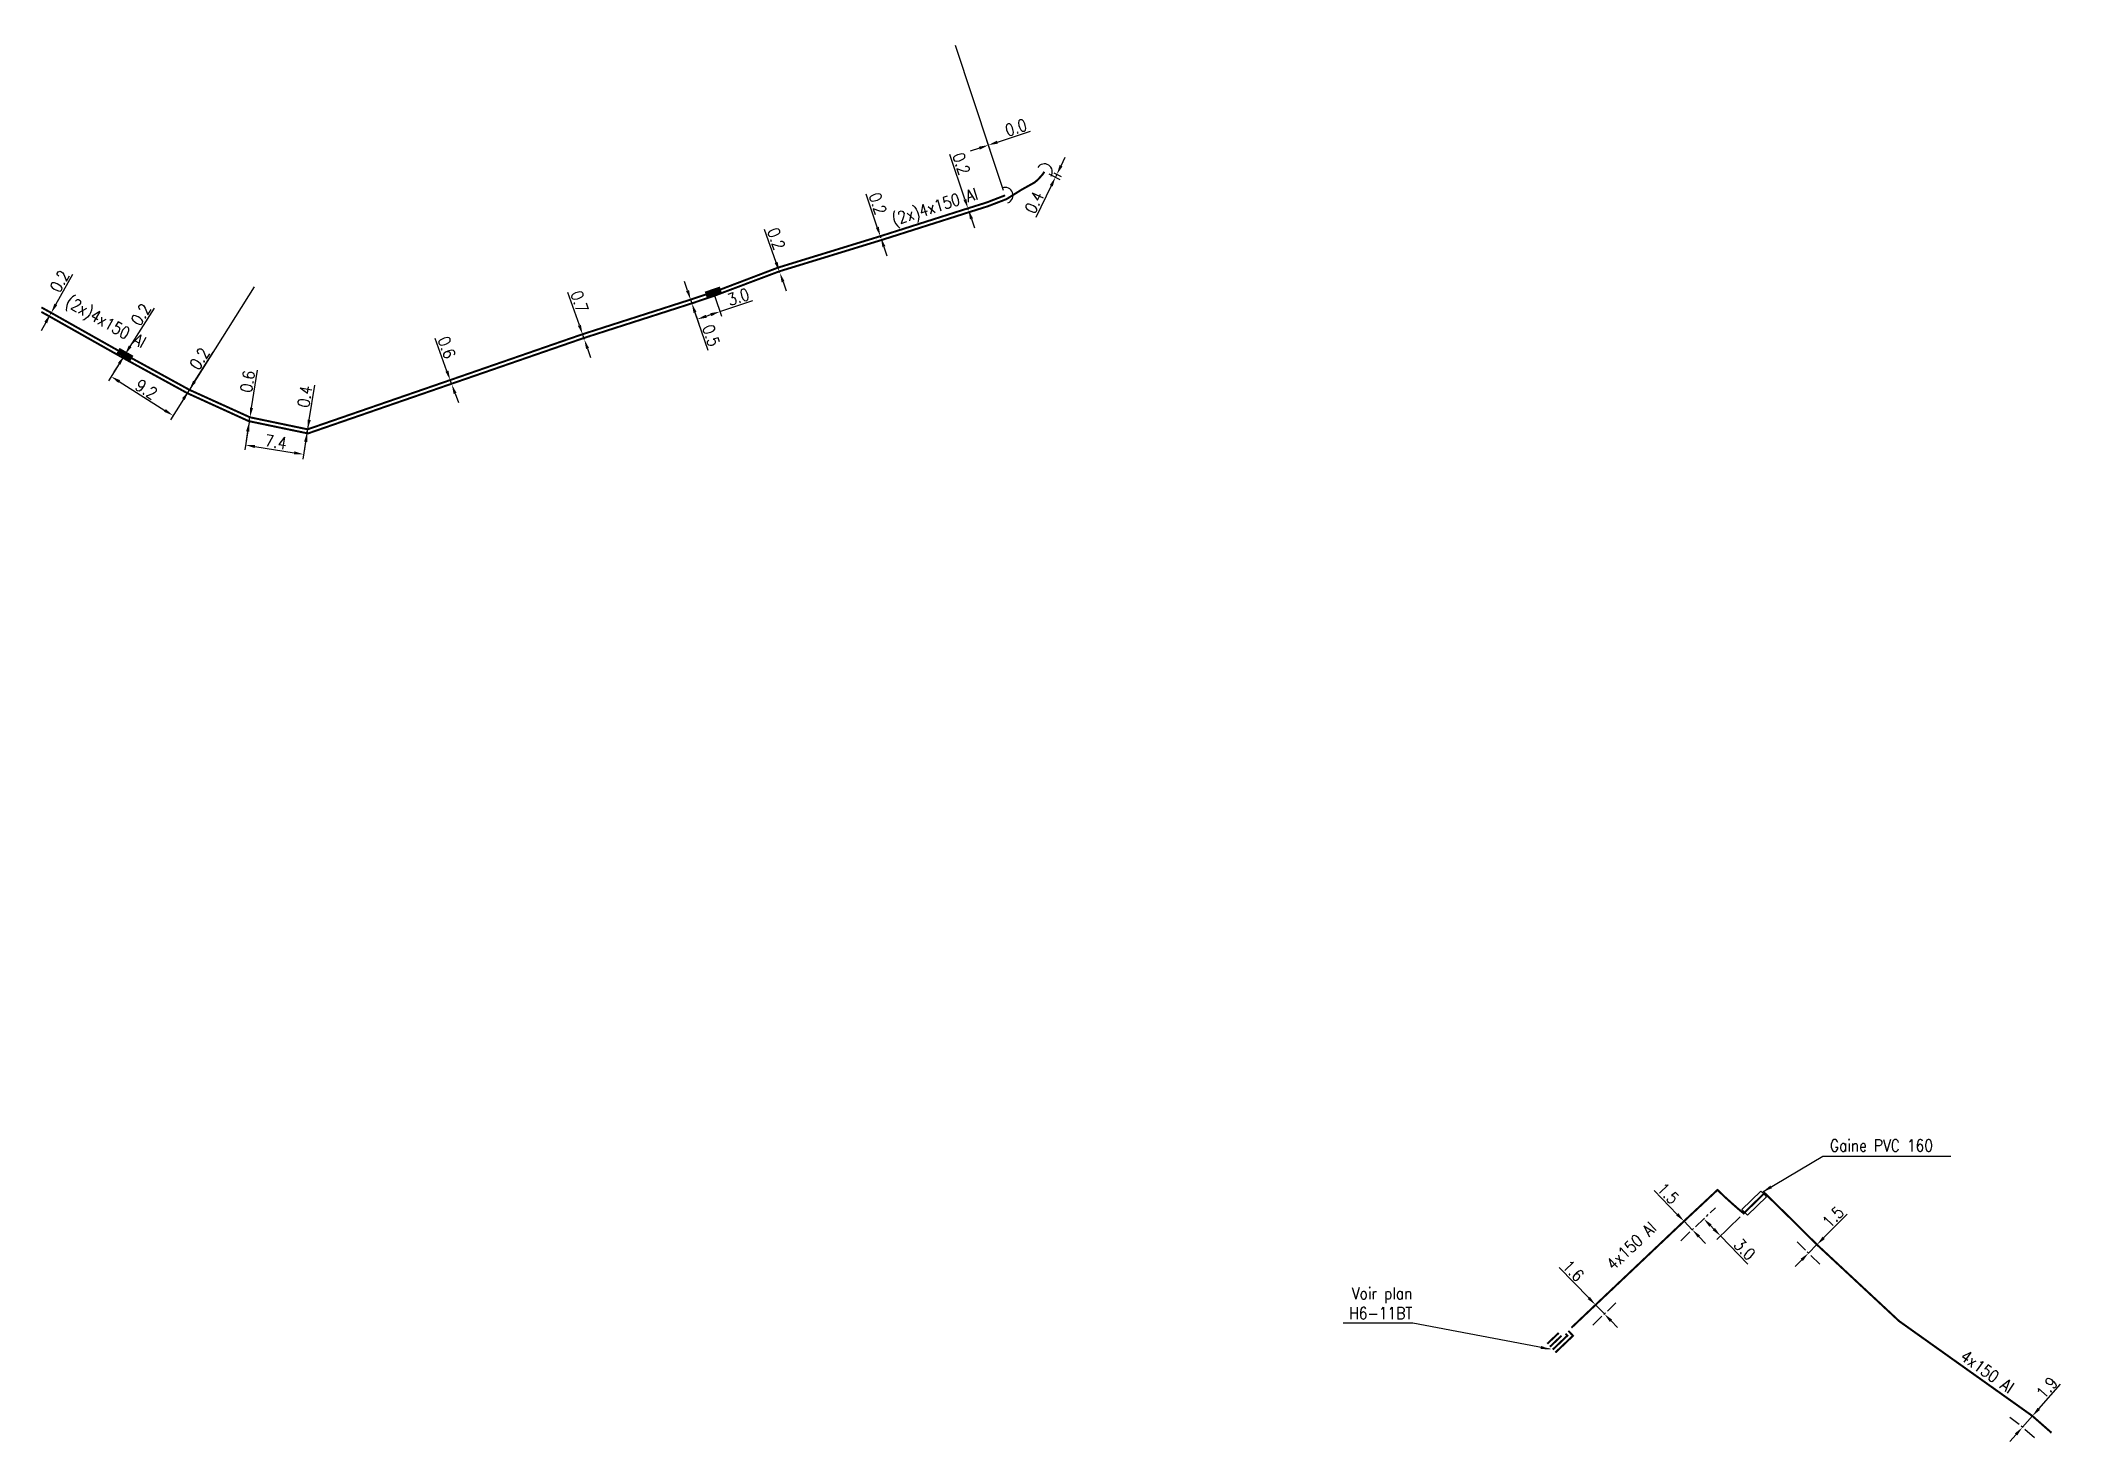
# Model space of a CAD drawing. Header units: millimetres. Extents: x 157000 to 157476, y 155000 to 155632.
# Drawn here: x 156999.9 to 157253.8, y 155456.3 to 155632.4 of the extents above; entities outside this region: 1.
import ezdxf
from ezdxf.enums import TextEntityAlignment as Align

# ---------------------------------------------------------------- set-up
doc = ezdxf.new("R2010")
doc.units = ezdxf.units.MM
doc.header["$PDMODE"] = 34
doc.linetypes.add('B_ST_Al', pattern=[2000, 1000, 1000])
doc.linetypes.add('CENTER', pattern=[50.8, 31.75, -6.35, 6.35, -6.35])
doc.layers.get('0').update_dxf_attribs({"linetype": 'CONTINUOUS'})
doc.layers.get('Defpoints').update_dxf_attribs({"linetype": 'CONTINUOUS'})
for name, color, linetype in [('B_100', 3, 'CONTINUOUS'), ('B_110', 1, 'CONTINUOUS'), ('B_300', 7, 'CONTINUOUS'), ('B_400', 7, 'CONTINUOUS')]:
    doc.layers.add(name, color=color, linetype=linetype)
doc.styles.get("Standard").update_dxf_attribs({"font": 'romans.shx', "width": 0.85})
doc.dimstyles.get("Standard").update_dxf_attribs({"dimtxt": 1.5, "dimasz": 1.2, "dimexe": 0.625, "dimexo": 0.625, "dimgap": 0.25, "dimtad": 1, "dimdec": 1, "dimzin": 0, "dimdsep": 46, "dimtxsty": 'Standard', "dimcen": -0.5, "dimadec": 0, "dimazin": 0, "dimtfac": 1, "dimtdec": 1, "dimtmove": 0, "dimatfit": 3, "dimfxl": 1, "dimtolj": 1, "dimtzin": 0, "dimarcsym": 0})

# ---------------------------------------------------------------- blocks, each defined once
blk = doc.blocks.new('*D1')
at = {"layer": 'B_110', "color": 0, "linetype": 'Continuous', "lineweight": -2, "transparency": 16777216}
for p, q in [((157205.6, 155484.87), (157202.68, 155487.88)), ((157207.48, 155482.94), (157206.44, 155484.01)), ((157208.32, 155482.08), (157209.15, 155481.21))]:
    blk.add_line(p, q, dxfattribs=at)
at = {"layer": 'B_110', "color": 0, "linetype": 'Continuous', "transparency": 16777216}
for points in [[(157205.74, 155485.01), (157205.46, 155484.73), (157206.44, 155484.01)], [(157208.46, 155482.21), (157208.18, 155481.94), (157207.48, 155482.94)]]:
    blk.add_solid(points, dxfattribs=at)
at = {"layer": 'Defpoints', "color": 0, "linetype": 'Continuous', "transparency": 16777216}
for p in [(157206.44, 155484.01), (157207.48, 155482.94), (157207.48, 155482.94)]:
    blk.add_point(p, dxfattribs=at)
at = {"layer": 'B_110', "color": 0, "linetype": 'Continuous', "transparency": 16777216, "insert": (157204.44, 155487.5), "char_height": 1.5, "attachment_point": 5, "rotation": 314.193}
blk.add_mtext('\\A1;1.5', dxfattribs=at)
blk = doc.blocks.new('*D2')
at = {"layer": 'B_110', "color": 0, "linetype": 'Continuous', "lineweight": -2, "transparency": 16777216}
for p, q in [((157209.38, 155484.75), (157209.38, 155484.75)), ((157209.77, 155483.45), (157210.19, 155483.02)), ((157213.49, 155484.55), (157210.58, 155481.72)), ((157211.03, 155482.16), (157214.45, 155478.63))]:
    blk.add_line(p, q, dxfattribs=at)
at = {"layer": 'B_110', "color": 0, "linetype": 'Continuous', "transparency": 16777216}
for points in [[(157209.91, 155483.59), (157209.62, 155483.31), (157208.93, 155484.31)], [(157210.33, 155483.16), (157210.05, 155482.88), (157211.03, 155482.16)]]:
    blk.add_solid(points, dxfattribs=at)
at = {"layer": 'Defpoints', "color": 0, "linetype": 'Continuous', "transparency": 16777216}
for p in [(157208.93, 155484.31), (157208.93, 155484.31), (157213.94, 155484.99)]:
    blk.add_point(p, dxfattribs=at)
at = {"layer": 'B_110', "color": 0, "linetype": 'Continuous', "transparency": 16777216, "insert": (157214.07, 155480.47), "char_height": 1.5, "attachment_point": 5, "rotation": 314.193}
blk.add_mtext('\\A1;3.0', dxfattribs=at)
blk = doc.blocks.new('*D3')
at = {"layer": 'B_110', "color": 0, "linetype": 'Continuous', "lineweight": -2, "transparency": 16777216}
for p, q in [((157223.99, 155481.91), (157226.95, 155484.88)), ((157222.09, 155480), (157223.15, 155481.06)), ((157221.24, 155479.15), (157220.4, 155478.3))]:
    blk.add_line(p, q, dxfattribs=at)
at = {"layer": 'B_110', "color": 0, "linetype": 'Continuous', "transparency": 16777216}
for points in [[(157223.85, 155482.05), (157224.13, 155481.77), (157223.15, 155481.06)], [(157221.1, 155479.29), (157221.38, 155479.01), (157222.09, 155480)]]:
    blk.add_solid(points, dxfattribs=at)
at = {"layer": 'Defpoints', "color": 0, "linetype": 'Continuous', "transparency": 16777216}
for p in [(157223.15, 155481.06), (157222.09, 155480), (157222.09, 155480)]:
    blk.add_point(p, dxfattribs=at)
at = {"layer": 'B_110', "color": 0, "linetype": 'Continuous', "transparency": 16777216, "insert": (157225.18, 155484.53), "char_height": 1.5, "attachment_point": 5, "rotation": 45.1675}
blk.add_mtext('\\A1;1.5', dxfattribs=at)
blk = doc.blocks.new('*D4')
at = {"layer": 'B_100', "color": 0, "linetype": 'Continuous', "lineweight": -2, "ltscale": 0.05, "transparency": 16777216}
for p, q in [((157001.81, 155599.21), (157003.95, 155603.02)), ((157000.54, 155596.94), (156999.96, 155595.89)), ((157001.13, 155597.99), (157001.23, 155598.16))]:
    blk.add_line(p, q, dxfattribs=at)
at = {"layer": 'B_100', "color": 0, "linetype": 'Continuous', "ltscale": 0.05, "transparency": 16777216}
for points in [[(157000.37, 155597.04), (157000.72, 155596.84), (157001.13, 155597.99)], [(157001.64, 155599.31), (157001.99, 155599.11), (157001.23, 155598.16)]]:
    blk.add_solid(points, dxfattribs=at)
at = {"layer": 'Defpoints', "color": 0, "linetype": 'Continuous', "ltscale": 0.05, "transparency": 16777216}
for p in [(157001.13, 155597.99), (157001.13, 155597.99), (157001.23, 155598.16)]:
    blk.add_point(p, dxfattribs=at)
at = {"layer": 'B_100', "color": 0, "linetype": 'Continuous', "ltscale": 0.05, "transparency": 16777216, "insert": (157002.3, 155602.13), "char_height": 1.5, "attachment_point": 5, "rotation": 60.7544}
blk.add_mtext('\\A1;0.2', dxfattribs=at)
blk = doc.blocks.new('*D5')
at = {"layer": 'B_300', "color": 0, "linetype": 'Continuous', "lineweight": -2, "ltscale": 0.05, "transparency": 16777216}
for p, q in [((157026.76, 155601.43), (157016.21, 155584.72)), ((157010.18, 155592.4), (157008.43, 155589.63)), ((157009.78, 155589.52), (157015.53, 155585.89))]:
    blk.add_line(p, q, dxfattribs=at)
at = {"layer": 'B_300', "color": 0, "linetype": 'Continuous', "ltscale": 0.05, "transparency": 16777216}
for points in [[(157009.89, 155589.69), (157009.67, 155589.35), (157008.77, 155590.16)], [(157015.64, 155586.06), (157015.42, 155585.72), (157016.54, 155585.25)]]:
    blk.add_solid(points, dxfattribs=at)
at = {"layer": 'Defpoints', "color": 0, "linetype": 'Continuous', "ltscale": 0.05, "transparency": 16777216}
for p in [(157027.1, 155601.95), (157010.51, 155592.93), (157016.54, 155585.25)]:
    blk.add_point(p, dxfattribs=at)
at = {"layer": 'B_300', "color": 0, "linetype": 'Continuous', "ltscale": 0.05, "transparency": 16777216, "insert": (157013.19, 155588.55), "char_height": 1.5, "attachment_point": 5, "rotation": 327.7199}
blk.add_mtext('\\A1;9.2', dxfattribs=at)
blk = doc.blocks.new('B_300_05')
at = {"color": 0, "linetype": 'Continuous'}
blk.add_arc((0, 0), 1, 270, 90, dxfattribs=at)
at = {"color": 0, "linetype": 'Continuous', "width": 0.75, "flags": 3}
for tag, p in [('DEF_LEG', (0, -5)), ('DEF_COUP', (0, -7.5)), ('DEF_TYPE', (0, -10))]:
    blk.add_attdef(tag, text='', height=1.2, dxfattribs=at).set_placement(p, align=Align.MIDDLE)
blk = doc.blocks.new('*D7')
at = {"layer": 'B_300', "color": 0, "linetype": 'Continuous', "lineweight": -2, "transparency": 16777216}
for p, q in [((157128.15, 155616.64), (157128.67, 155617.72)), ((157126.61, 155615.61), (157128, 155614.93)), ((157127.24, 155615.75), (157128.18, 155615.29)), ((157127.62, 155615.56), (157127.44, 155615.2)), ((157126.92, 155614.13), (157124.97, 155610.14))]:
    blk.add_line(p, q, dxfattribs=at)
at = {"layer": 'B_300', "color": 0, "linetype": 'Continuous', "transparency": 16777216}
for points in [[(157126.74, 155614.21), (157127.1, 155614.04), (157127.44, 155615.2)], [(157127.97, 155616.73), (157128.33, 155616.55), (157127.62, 155615.56)]]:
    blk.add_solid(points, dxfattribs=at)
at = {"layer": 'Defpoints', "color": 0, "linetype": 'Continuous', "transparency": 16777216}
for p in [(157126.05, 155615.88), (157126.68, 155616.02), (157127.62, 155615.56)]:
    blk.add_point(p, dxfattribs=at)
at = {"layer": 'B_300', "color": 0, "linetype": 'Continuous', "transparency": 16777216, "insert": (157124.78, 155612.04), "char_height": 1.5, "attachment_point": 5, "rotation": 63.9242}
blk.add_mtext('\\A1;0.4', dxfattribs=at)
blk = doc.blocks.new('B_300_03')
at = {"color": 0, "linetype": 'Continuous'}
blk.add_solid([(-1, 0.375), (-1, -0.375), (1, 0.375), (1, -0.375)], dxfattribs=at)
at = {"color": 0, "linetype": 'Continuous', "width": 0.75, "flags": 3}
for tag, p in [('DEF_LEG', (0, -4.25)), ('DEF_COUP', (0, -6.75)), ('DEF_TYPE', (0, -9.25))]:
    blk.add_attdef(tag, text='', height=1.2, dxfattribs=at).set_placement(p, align=Align.MIDDLE)
blk = doc.blocks.new('*D8')
at = {"layer": 'B_100', "color": 0, "linetype": 'Continuous', "lineweight": -2, "transparency": 16777216}
for p, q in [((157019.24, 155589.51), (157021.57, 155593.2)), ((157017.85, 155587.31), (157017.21, 155586.3)), ((157018.49, 155588.32), (157018.59, 155588.49))]:
    blk.add_line(p, q, dxfattribs=at)
at = {"layer": 'B_100', "color": 0, "linetype": 'Continuous', "transparency": 16777216}
for points in [[(157019.07, 155589.62), (157019.4, 155589.4), (157018.59, 155588.49)], [(157017.68, 155587.42), (157018.02, 155587.2), (157018.49, 155588.32)]]:
    blk.add_solid(points, dxfattribs=at)
at = {"layer": 'Defpoints', "color": 0, "linetype": 'Continuous', "transparency": 16777216}
for p in [(157018.49, 155588.32), (157018.49, 155588.32), (157018.59, 155588.49)]:
    blk.add_point(p, dxfattribs=at)
at = {"layer": 'B_100', "color": 0, "linetype": 'Continuous', "transparency": 16777216, "insert": (157019.88, 155592.4), "char_height": 1.5, "attachment_point": 5, "rotation": 57.7199}
blk.add_mtext('\\A1;0.2', dxfattribs=at)
blk = doc.blocks.new('*D9')
at = {"layer": 'B_300', "color": 0, "linetype": 'Continuous', "lineweight": -2, "transparency": 16777216}
for p, q in [((157011.15, 155593.94), (157014.2, 155598.76)), ((157010.41, 155592.76), (157010.51, 155592.93)), ((157010.93, 155592.43), (157010.93, 155592.43)), ((157011.04, 155592.59), (157011.04, 155592.59)), ((157009.76, 155591.74), (157009.12, 155590.73))]:
    blk.add_line(p, q, dxfattribs=at)
at = {"layer": 'B_300', "color": 0, "linetype": 'Continuous', "transparency": 16777216}
for points in [[(157009.6, 155591.85), (157009.93, 155591.64), (157010.41, 155592.76)], [(157010.98, 155594.05), (157011.32, 155593.84), (157010.51, 155592.93)]]:
    blk.add_solid(points, dxfattribs=at)
at = {"layer": 'Defpoints', "color": 0, "linetype": 'Continuous', "transparency": 16777216}
for p in [(157010.41, 155592.76), (157010.41, 155592.76), (157010.51, 155592.93)]:
    blk.add_point(p, dxfattribs=at)
at = {"layer": 'B_300', "color": 0, "linetype": 'Continuous', "transparency": 16777216, "insert": (157012.5, 155597.95), "char_height": 1.5, "attachment_point": 5, "rotation": 57.7199}
blk.add_mtext('\\A1;0.2', dxfattribs=at)
blk = doc.blocks.new('*D10')
at = {"layer": 'B_100', "color": 0, "linetype": 'Continuous', "lineweight": -2, "transparency": 16777216}
for p, q in [((157033.65, 155584.71), (157034.36, 155589.08)), ((157033.21, 155581.94), (157033.02, 155580.76)), ((157033.4, 155583.13), (157033.46, 155583.52))]:
    blk.add_line(p, q, dxfattribs=at)
at = {"layer": 'B_100', "color": 0, "linetype": 'Continuous', "transparency": 16777216}
for points in [[(157033.46, 155584.74), (157033.85, 155584.67), (157033.46, 155583.52)], [(157033.01, 155581.97), (157033.41, 155581.91), (157033.4, 155583.13)]]:
    blk.add_solid(points, dxfattribs=at)
at = {"layer": 'Defpoints', "color": 0, "linetype": 'Continuous', "transparency": 16777216}
for p in [(157033.4, 155583.13), (157033.4, 155583.13), (157033.46, 155583.52)]:
    blk.add_point(p, dxfattribs=at)
at = {"layer": 'B_100', "color": 0, "linetype": 'Continuous', "transparency": 16777216, "insert": (157033.11, 155587.65), "char_height": 1.5, "attachment_point": 5, "rotation": 80.8565}
blk.add_mtext('\\A1;0.4', dxfattribs=at)
blk = doc.blocks.new('*D11')
at = {"layer": 'B_100', "color": 0, "linetype": 'Continuous', "lineweight": -2, "transparency": 16777216}
for p, q in [((157026.11, 155584.41), (157025.55, 155580.93)), ((157033.63, 155584.58), (157032.86, 155579.75)), ((157026.83, 155581.35), (157031.77, 155580.56))]:
    blk.add_line(p, q, dxfattribs=at)
at = {"layer": 'B_100', "color": 0, "linetype": 'Continuous', "transparency": 16777216}
for points in [[(157026.87, 155581.55), (157026.8, 155581.16), (157025.65, 155581.55)], [(157031.8, 155580.76), (157031.74, 155580.36), (157032.96, 155580.37)]]:
    blk.add_solid(points, dxfattribs=at)
at = {"layer": 'Defpoints', "color": 0, "linetype": 'Continuous', "transparency": 16777216}
for p in [(157026.21, 155585.03), (157033.73, 155585.2), (157032.96, 155580.37)]:
    blk.add_point(p, dxfattribs=at)
at = {"layer": 'B_100', "color": 0, "linetype": 'Continuous', "transparency": 16777216, "insert": (157029.46, 155581.94), "char_height": 1.5, "attachment_point": 5, "rotation": 350.8565}
blk.add_mtext('\\A1;7.4', dxfattribs=at)
blk = doc.blocks.new('*D12')
at = {"layer": 'B_100', "color": 0, "linetype": 'Continuous', "lineweight": -2, "transparency": 16777216}
for p, q in [((157026.4, 155586.21), (157027.16, 155590.94)), ((157026.11, 155584.44), (157026.21, 155585.03)), ((157026.73, 155584.34), (157026.73, 155584.34)), ((157026.83, 155584.93), (157026.83, 155584.93)), ((157025.92, 155583.25), (157025.73, 155582.07))]:
    blk.add_line(p, q, dxfattribs=at)
at = {"layer": 'B_100', "color": 0, "linetype": 'Continuous', "transparency": 16777216}
for points in [[(157025.73, 155583.28), (157026.12, 155583.22), (157026.11, 155584.44)], [(157026.2, 155586.24), (157026.6, 155586.18), (157026.21, 155585.03)]]:
    blk.add_solid(points, dxfattribs=at)
at = {"layer": 'Defpoints', "color": 0, "linetype": 'Continuous', "transparency": 16777216}
for p in [(157026.11, 155584.44), (157026.11, 155584.44), (157026.21, 155585.03)]:
    blk.add_point(p, dxfattribs=at)
at = {"layer": 'B_100', "color": 0, "linetype": 'Continuous', "transparency": 16777216, "insert": (157025.92, 155589.53), "char_height": 1.5, "attachment_point": 5, "rotation": 80.8565}
blk.add_mtext('\\A1;0.6', dxfattribs=at)
blk = doc.blocks.new('*D13')
at = {"layer": 'B_100', "color": 0, "linetype": 'Continuous', "lineweight": -2, "transparency": 16777216}
for p, q in [((157050.97, 155590.84), (157049.47, 155594.95)), ((157051.58, 155589.15), (157051.38, 155589.71)), ((157052, 155588.02), (157052.41, 155586.89))]:
    blk.add_line(p, q, dxfattribs=at)
at = {"layer": 'B_100', "color": 0, "linetype": 'Continuous', "transparency": 16777216}
for points in [[(157051.15, 155590.91), (157050.78, 155590.77), (157051.38, 155589.71)], [(157052.18, 155588.09), (157051.81, 155587.95), (157051.58, 155589.15)]]:
    blk.add_solid(points, dxfattribs=at)
at = {"layer": 'Defpoints', "color": 0, "linetype": 'Continuous', "transparency": 16777216}
for p in [(157051.38, 155589.71), (157051.58, 155589.15), (157051.58, 155589.15)]:
    blk.add_point(p, dxfattribs=at)
at = {"layer": 'B_100', "color": 0, "linetype": 'Continuous', "transparency": 16777216, "insert": (157050.95, 155593.8), "char_height": 1.5, "attachment_point": 5, "rotation": 290.0694}
blk.add_mtext('\\A1;0.6', dxfattribs=at)
blk = doc.blocks.new('*D14')
at = {"layer": 'B_100', "color": 0, "linetype": 'Continuous', "lineweight": -2, "transparency": 16777216}
for p, q in [((157067.61, 155596.6), (157066.16, 155600.72)), ((157068.24, 155594.81), (157068.01, 155595.47)), ((157068.6, 155595.67), (157068.6, 155595.67)), ((157068.83, 155595.01), (157068.83, 155595.01)), ((157068.63, 155593.67), (157069.03, 155592.54))]:
    blk.add_line(p, q, dxfattribs=at)
at = {"layer": 'B_100', "color": 0, "linetype": 'Continuous', "transparency": 16777216}
for points in [[(157067.8, 155596.66), (157067.42, 155596.53), (157068.01, 155595.47)], [(157068.82, 155593.74), (157068.45, 155593.61), (157068.24, 155594.81)]]:
    blk.add_solid(points, dxfattribs=at)
at = {"layer": 'Defpoints', "color": 0, "linetype": 'Continuous', "transparency": 16777216}
for p in [(157068.01, 155595.47), (157068.24, 155594.81), (157068.24, 155594.81)]:
    blk.add_point(p, dxfattribs=at)
at = {"layer": 'B_100', "color": 0, "linetype": 'Continuous', "transparency": 16777216, "insert": (157067.63, 155599.56), "char_height": 1.5, "attachment_point": 5, "rotation": 289.3193}
blk.add_mtext('\\A1;0.7', dxfattribs=at)
blk = doc.blocks.new('*D15')
at = {"layer": 'B_300', "color": 0, "linetype": 'Continuous', "lineweight": -2, "transparency": 16777216}
for p, q in [((157084.63, 155600.19), (157085.47, 155597.72)), ((157085.27, 155598.31), (157089.41, 155599.71)), ((157081.95, 155598.76), (157082.63, 155596.76)), ((157083.56, 155597.73), (157084.13, 155597.93))]:
    blk.add_line(p, q, dxfattribs=at)
at = {"layer": 'B_300', "color": 0, "linetype": 'Continuous', "transparency": 16777216}
for points in [[(157083.5, 155597.92), (157083.63, 155597.54), (157082.43, 155597.35)], [(157084.07, 155598.12), (157084.2, 155597.74), (157085.27, 155598.31)]]:
    blk.add_solid(points, dxfattribs=at)
at = {"layer": 'Defpoints', "color": 0, "linetype": 'Continuous', "transparency": 16777216}
for p in [(157084.43, 155600.78), (157081.75, 155599.36), (157082.43, 155597.35)]:
    blk.add_point(p, dxfattribs=at)
at = {"layer": 'B_300', "color": 0, "linetype": 'Continuous', "transparency": 16777216, "insert": (157087.59, 155600.15), "char_height": 1.5, "attachment_point": 5, "rotation": 18.6897}
blk.add_mtext('\\A1;3.0', dxfattribs=at)
blk = doc.blocks.new('*D16')
at = {"layer": 'B_100', "color": 0, "linetype": 'Continuous', "lineweight": -2, "transparency": 16777216}
for p, q in [((157081.21, 155600.96), (157080.82, 155602.09)), ((157081.59, 155599.82), (157081.75, 155599.35)), ((157082.14, 155598.21), (157083.74, 155593.48))]:
    blk.add_line(p, q, dxfattribs=at)
at = {"layer": 'B_100', "color": 0, "linetype": 'Continuous', "transparency": 16777216}
for points in [[(157081.4, 155601.02), (157081.02, 155600.89), (157081.59, 155599.82)], [(157082.33, 155598.27), (157081.95, 155598.15), (157081.75, 155599.35)]]:
    blk.add_solid(points, dxfattribs=at)
at = {"layer": 'Defpoints', "color": 0, "linetype": 'Continuous', "transparency": 16777216}
for p in [(157081.59, 155599.82), (157081.59, 155599.82), (157081.75, 155599.35)]:
    blk.add_point(p, dxfattribs=at)
at = {"layer": 'B_100', "color": 0, "linetype": 'Continuous', "transparency": 16777216, "insert": (157084.18, 155595.3), "char_height": 1.5, "attachment_point": 5, "rotation": 288.6897}
blk.add_mtext('\\A1;0.5', dxfattribs=at)
blk = doc.blocks.new('*D17')
at = {"layer": 'B_100', "color": 0, "linetype": 'Continuous', "lineweight": -2, "transparency": 16777216}
for p, q in [((157092.34, 155604.5), (157090.87, 155608.62)), ((157092.81, 155603.18), (157092.74, 155603.37)), ((157093.22, 155602.05), (157093.62, 155600.92))]:
    blk.add_line(p, q, dxfattribs=at)
at = {"layer": 'B_100', "color": 0, "linetype": 'Continuous', "transparency": 16777216}
for points in [[(157092.53, 155604.57), (157092.15, 155604.43), (157092.74, 155603.37)], [(157093.4, 155602.12), (157093.03, 155601.98), (157092.81, 155603.18)]]:
    blk.add_solid(points, dxfattribs=at)
at = {"layer": 'Defpoints', "color": 0, "linetype": 'Continuous', "transparency": 16777216}
for p in [(157092.74, 155603.37), (157092.81, 155603.18), (157092.81, 155603.18)]:
    blk.add_point(p, dxfattribs=at)
at = {"layer": 'B_100', "color": 0, "linetype": 'Continuous', "transparency": 16777216, "insert": (157092.35, 155607.46), "char_height": 1.5, "attachment_point": 5, "rotation": 289.637}
blk.add_mtext('\\A1;0.2', dxfattribs=at)
blk = doc.blocks.new('*D18')
at = {"layer": 'B_100', "color": 0, "linetype": 'Continuous', "lineweight": -2, "transparency": 16777216}
for p, q in [((157105.05, 155608.92), (157103.65, 155613.06)), ((157104.85, 155607.59), (157104.85, 155607.59)), ((157104.91, 155607.4), (157104.91, 155607.4)), ((157105.5, 155607.6), (157105.44, 155607.79)), ((157105.89, 155606.46), (157106.27, 155605.32))]:
    blk.add_line(p, q, dxfattribs=at)
at = {"layer": 'B_100', "color": 0, "linetype": 'Continuous', "transparency": 16777216}
for points in [[(157105.24, 155608.99), (157104.86, 155608.86), (157105.44, 155607.79)], [(157106.08, 155606.52), (157105.7, 155606.4), (157105.5, 155607.6)]]:
    blk.add_solid(points, dxfattribs=at)
at = {"layer": 'Defpoints', "color": 0, "linetype": 'Continuous', "transparency": 16777216}
for p in [(157105.44, 155607.79), (157105.5, 155607.6), (157105.5, 155607.6)]:
    blk.add_point(p, dxfattribs=at)
at = {"layer": 'B_100', "color": 0, "linetype": 'Continuous', "transparency": 16777216, "insert": (157105.11, 155611.88), "char_height": 1.5, "attachment_point": 5, "rotation": 288.6919}
blk.add_mtext('\\A1;0.2', dxfattribs=at)
blk = doc.blocks.new('*D19')
at = {"layer": 'B_300', "color": 0, "linetype": 'Continuous', "lineweight": -2, "transparency": 16777216}
for p, q in [((157114.83, 155631.8), (157119.21, 155618.64)), ((157120.92, 155613.51), (157118.82, 155619.82)), ((157120.16, 155619.61), (157124.3, 155620.99)), ((157117.88, 155618.85), (157116.74, 155618.47)), ((157119.02, 155619.23), (157119.02, 155619.23))]:
    blk.add_line(p, q, dxfattribs=at)
at = {"layer": 'B_300', "color": 0, "linetype": 'Continuous', "transparency": 16777216}
for points in [[(157120.09, 155619.8), (157120.22, 155619.42), (157119.02, 155619.23)], [(157117.82, 155619.04), (157117.94, 155618.66), (157119.02, 155619.23)]]:
    blk.add_solid(points, dxfattribs=at)
at = {"layer": 'Defpoints', "color": 0, "linetype": 'Continuous', "transparency": 16777216}
for p in [(157114.63, 155632.39), (157119.02, 155619.23), (157121.12, 155612.92)]:
    blk.add_point(p, dxfattribs=at)
at = {"layer": 'B_300', "color": 0, "linetype": 'Continuous', "transparency": 16777216, "insert": (157122.48, 155621.44), "char_height": 1.5, "attachment_point": 5, "rotation": 18.4453}
blk.add_mtext('\\A1;0.0', dxfattribs=at)
blk = doc.blocks.new('*D20')
at = {"layer": 'B_100', "color": 0, "linetype": 'Continuous', "lineweight": -2, "transparency": 16777216}
for p, q in [((157116.06, 155612.43), (157114.15, 155618.07)), ((157116.51, 155611.1), (157116.45, 155611.29)), ((157116.89, 155609.96), (157117.28, 155608.83))]:
    blk.add_line(p, q, dxfattribs=at)
at = {"layer": 'B_100', "color": 0, "linetype": 'Continuous', "transparency": 16777216}
for points in [[(157116.25, 155612.49), (157115.87, 155612.36), (157116.45, 155611.29)], [(157117.08, 155610.03), (157116.7, 155609.9), (157116.51, 155611.1)]]:
    blk.add_solid(points, dxfattribs=at)
at = {"layer": 'Defpoints', "color": 0, "linetype": 'Continuous', "transparency": 16777216}
for p in [(157116.45, 155611.29), (157116.51, 155611.1), (157116.51, 155611.1)]:
    blk.add_point(p, dxfattribs=at)
at = {"layer": 'B_100', "color": 0, "linetype": 'Continuous', "transparency": 16777216, "insert": (157115.61, 155616.89), "char_height": 1.5, "attachment_point": 5, "rotation": 288.6919}
blk.add_mtext('\\A1;0.2', dxfattribs=at)
blk = doc.blocks.new('*D21')
at = {"layer": 'B_110', "color": 0, "linetype": 'Continuous', "lineweight": -2, "transparency": 16777216}
for p, q in [((157194.48, 155474.36), (157190.77, 155478.17)), ((157196.43, 155472.35), (157195.32, 155473.49)), ((157197.27, 155471.49), (157198.1, 155470.63))]:
    blk.add_line(p, q, dxfattribs=at)
at = {"layer": 'B_110', "color": 0, "linetype": 'Continuous', "transparency": 16777216}
for points in [[(157194.62, 155474.49), (157194.34, 155474.22), (157195.32, 155473.49)], [(157197.41, 155471.63), (157197.12, 155471.35), (157196.43, 155472.35)]]:
    blk.add_solid(points, dxfattribs=at)
at = {"layer": 'Defpoints', "color": 0, "linetype": 'Continuous', "transparency": 16777216}
for p in [(157195.32, 155473.49), (157196.43, 155472.35), (157196.43, 155472.35)]:
    blk.add_point(p, dxfattribs=at)
at = {"layer": 'B_110', "color": 0, "linetype": 'Continuous', "transparency": 16777216, "insert": (157192.53, 155477.79), "char_height": 1.5, "attachment_point": 5, "rotation": 314.193}
blk.add_mtext('\\A1;1.6', dxfattribs=at)
blk = doc.blocks.new('*D22')
at = {"layer": 'B_110', "color": 0, "linetype": 'Continuous', "lineweight": -2, "transparency": 16777216}
for p, q in [((157251.03, 155460.43), (157253.77, 155463.51)), ((157248.97, 155458.11), (157250.23, 155459.53)), ((157249.44, 155457.69), (157249.44, 155457.69)), ((157250.7, 155459.11), (157250.7, 155459.11)), ((157248.17, 155457.21), (157247.38, 155456.31))]:
    blk.add_line(p, q, dxfattribs=at)
at = {"layer": 'B_110', "color": 0, "linetype": 'Continuous', "transparency": 16777216}
for points in [[(157250.88, 155460.56), (157251.18, 155460.29), (157250.23, 155459.53)], [(157248.02, 155457.34), (157248.32, 155457.08), (157248.97, 155458.11)]]:
    blk.add_solid(points, dxfattribs=at)
at = {"layer": 'Defpoints', "color": 0, "linetype": 'Continuous', "transparency": 16777216}
for p in [(157248.97, 155458.11), (157248.97, 155458.11), (157250.23, 155459.53)]:
    blk.add_point(p, dxfattribs=at)
at = {"layer": 'B_110', "color": 0, "linetype": 'Continuous', "transparency": 16777216, "insert": (157252.05, 155463.08), "char_height": 1.5, "attachment_point": 5, "rotation": 48.3971}
blk.add_mtext('\\A1;1.9', dxfattribs=at)
blk = doc.blocks.new('GIS_MODF')
at = {"color": 0, "linetype": 'Continuous', "flags": 128}
for points in [[(-2.18, -0.01), (-1.68, -0.01)], [(1.52, -0.01), (2.02, -0.01)]]:
    blk.add_lwpolyline(points, dxfattribs=at)
at = {"color": 0, "linetype": 'Continuous', "width": 0.5}
blk.add_attdef('DATE', text='', height=1.5, dxfattribs=at).set_placement((-2.5, -0.8), align=Align.RIGHT)
at = {"color": 0, "linetype": 'Continuous', "width": 1.771291}
blk.add_attdef('USER', text='', height=1.5, dxfattribs=at).set_placement((-1.51, -0.8), (1.28, -0.8), align=Align.FIT)
at = {"color": 0, "linetype": 'Continuous', "width": 0.5}
blk.add_attdef('DESC', (2.29, -0.8), '', height=1.5, dxfattribs=at)

msp = doc.modelspace()

# ---------------------------------------------------------------- linework, layer by layer
at = {"layer": 'B_100', "linetype": 'B_ST_Al', "const_width": 0.25, "flags": 128}
for points in [[(157000, 155598.27), (157000.98, 155597.73), (157010.27, 155592.49), (157018.37, 155588.05), (157026.05, 155584.55), (157033.5, 155583), (157051.54, 155589.24), (157068.16, 155594.99), (157081.75, 155599.35), (157084.6, 155600.31), (157092.74, 155603.37), (157105.59, 155607.31), (157116.6, 155610.81), (157118.95, 155611.55), (157121.3, 155612.45), (157123.22, 155613.65), (157124.79, 155614.52), (157125.25, 155614.9), (157125.86, 155615.59), (157126.05, 155615.88), (157126.05, 155615.88), (157126.05, 155615.88)], [(157085.38, 155601.1), (157092.58, 155603.84), (157105.44, 155607.79), (157116.45, 155611.29), (157116.45, 155611.29), (157116.45, 155611.29), (157118.79, 155612.02), (157121.12, 155612.92)], [(157011.38, 155592.44), (157018.59, 155588.49), (157026.21, 155585.03), (157033.46, 155583.52), (157051.38, 155589.71), (157051.38, 155589.71), (157068.01, 155595.47), (157081.59, 155599.82), (157083.49, 155600.46)], [(157000, 155598.84), (157001.23, 155598.16), (157009.64, 155593.42)]]:
    msp.add_lwpolyline(points, dxfattribs=at)
at = {"layer": 'B_110', "linetype": 'B_ST_Al', "const_width": 0.25, "flags": 128}
msp.add_lwpolyline([(157192.29, 155470.62), (157195.32, 155473.49), (157206.44, 155484.01), (157210.65, 155487.94), (157211.61, 155487.02), (157212.58, 155486.15), (157213.33, 155485.49), (157213.94, 155484.99), (157216.57, 155487.55), (157220.06, 155484.13), (157223.15, 155481.06), (157233.48, 155471.45), (157250.23, 155459.53), (157250.23, 155459.53), (157252.63, 155457.42)], dxfattribs=at)
at = {"layer": 'B_110', "color": 7, "linetype": 'CENTER', "ltscale": 0.05, "flags": 128}
for points in [[(157206.03, 155481.56), (157207.48, 155482.94), (157208.93, 155484.31), (157210.38, 155485.69)], [(157223.52, 155478.6), (157222.09, 155480), (157220.66, 155481.4)], [(157194.99, 155470.96), (157196.43, 155472.35), (157197.87, 155473.73)], [(157250.47, 155456.79), (157248.97, 155458.11), (157247.4, 155459.35)]]:
    msp.add_lwpolyline(points, dxfattribs=at)
at = {"layer": 'B_110', "linetype": 'B_ST_Al', "ltscale": 0.05, "const_width": 0.25, "flags": 128}
for points in [[(157189.25, 155468.6), (157190.7, 155469.97)], [(157189.94, 155467.87), (157191.78, 155469.63), (157191.54, 155469.88)], [(157190.28, 155467.51), (157192.49, 155469.61), (157191.91, 155470.23)], [(157189.59, 155468.23), (157191.04, 155469.61)]]:
    msp.add_lwpolyline(points, dxfattribs=at)
at = {"layer": 'B_400', "color": 7, "linetype": 'CONTINUOUS', "ltscale": 0.05}
for p, q in [((157213.72, 155485.48), (157216.11, 155487.8)), ((157216.11, 155487.8), (157216.46, 155487.44)), ((157213.72, 155485.48), (157214.07, 155485.12)), ((157214.42, 155484.76), (157216.81, 155487.08)), ((157216.81, 155487.08), (157216.46, 155487.44)), ((157214.42, 155484.76), (157214.07, 155485.12))]:
    msp.add_line(p, q, dxfattribs=at)

# ---------------------------------------------------------------- block references
at = {"layer": 'B_100', "linetype": 'Continuous'}
ref = msp.add_blockref('GIS_MODF', (157450.29, 155011.43), dxfattribs=at)
ref.add_attrib('DATE', '03/03/2015', dxfattribs={"layer": '0', "color": 0, "linetype": 'Continuous', "height": 1.5, "width": 0.5}).set_placement((157447.79, 155010.64), align=Align.RIGHT)
ref.add_attrib('USER', 'CX', dxfattribs={"layer": '0', "color": 0, "linetype": 'Continuous', "height": 1.5, "width": 1.025485}).set_placement((157448.79, 155010.64), (157451.57, 155010.64), align=Align.FIT)
ref.add_attrib('DESC', "Recalage d'énergie-Route de Genval-HT22178", (157452.58, 155010.64), dxfattribs={"layer": '0', "color": 0, "linetype": 'Continuous', "height": 1.5, "width": 0.5})
at = {"layer": 'B_300'}
for name, p, rotation in [('B_300_05', (157126.05, 155615.88), 57.1410855691685), ('B_300_05', (157121.12, 155612.92), 21.00568091340899), ('B_300_03', (157084.43, 155600.78), 18.653598918847), ('B_300_03', (157010.51, 155592.93), 330.5839060090296)]:
    msp.add_blockref(name, p, dxfattribs=dict(at, rotation=rotation))

# ---------------------------------------------------------------- texts
at = {"layer": 'B_100', "linetype": 'Continuous', "width": 0.85}
for rotation, p in [(17.6185, (157112.29, 155611.41)), (330.5839, (157008.05, 155596.93))]:
    msp.add_text('(2x)4x150 Al', height=1.5, rotation=rotation, dxfattribs=at).set_placement(p, align=Align.MIDDLE)
at = {"layer": 'B_110', "linetype": 'Continuous', "ltscale": 0.05, "width": 0.85}
for rotation, p in [(43.3538, (157199.81, 155480.91)), (324.5706, (157244.56, 155465.1))]:
    msp.add_text('4x150 Al', height=1.5, rotation=rotation, dxfattribs=at).set_placement(p, align=Align.MIDDLE)
at = {"layer": 'B_110', "linetype": 'Continuous', "ltscale": 0.05, "insert": (157172.29, 155471.69), "char_height": 1.5, "attachment_point": 9}
msp.add_mtext('\\A1;Voir plan\\PH6-11BT', dxfattribs=at)
at = {"layer": 'B_400', "linetype": 'Continuous', "ltscale": 0.05, "insert": (157224.78, 155494.26), "char_height": 1.5, "attachment_point": 1}
msp.add_mtext('\\A1;Gaine PVC 160', dxfattribs=at)

# ---------------------------------------------------------------- dimensions: what is measured, and where the dimension line sits
at = {"layer": 'B_100', "linetype": 'Continuous'}
for base, p1, p2, angle, picture, middle in [((157116.51, 155611.1), (157116.45, 155611.29), (157116.51, 155611.1), 108.6919, '*D20', (157114.66, 155616.57)), ((157105.5, 155607.6), (157105.44, 155607.79), (157105.5, 155607.6), 108.6919, '*D18', (157104.16, 155611.56)), ((157092.81, 155603.18), (157092.74, 155603.37), (157092.81, 155603.18), 109.637, '*D17', (157091.41, 155607.12)), ((157081.59, 155599.82), (157081.75, 155599.35), (157081.59, 155599.82), 288.6897, '*D16', (157083.23, 155594.98)), ((157068.24, 155594.81), (157068.01, 155595.47), (157068.24, 155594.81), 109.3193, '*D14', (157066.69, 155599.23)), ((157051.58, 155589.15), (157051.38, 155589.71), (157051.58, 155589.15), 110.0694, '*D13', (157050.01, 155593.46)), ((157018.49, 155588.32), (157018.59, 155588.49), (157018.49, 155588.32), 57.7199, '*D8', (157020.72, 155591.86)), ((157026.11, 155584.44), (157026.21, 155585.03), (157026.11, 155584.44), 80.8565, '*D12', (157026.91, 155589.38)), ((157033.4, 155583.13), (157033.46, 155583.52), (157033.4, 155583.13), 80.8565, '*D10', (157034.1, 155587.49)), ((157032.96, 155580.37), (157026.21, 155585.03), (157033.73, 155585.2), 170.8565, '*D11', (157029.3, 155580.96))]:
    dim = msp.add_linear_dim(base=base, p1=p1, p2=p2, angle=angle, dimstyle='Standard', dxfattribs=at)
    dim.commit()
    dim.dimension.update_dxf_attribs({"geometry": picture, "text_midpoint": middle, "dimtype": 160})
at = {"layer": 'B_100', "linetype": 'Continuous', "ltscale": 0.05}
dim = msp.add_linear_dim(base=(157001.13, 155597.99), p1=(157001.23, 155598.16), p2=(157001.13, 155597.99), angle=60.7544, dimstyle='Standard', dxfattribs=at)
dim.commit()
dim.dimension.update_dxf_attribs({"geometry": '*D4', "text_midpoint": (157003.18, 155601.64), "dimtype": 160})
at = {"layer": 'B_110', "linetype": 'Continuous'}
for base, p1, p2, angle, picture, middle in [((157207.48, 155482.94), (157206.44, 155484.01), (157207.48, 155482.94), 134.193, '*D1', (157203.72, 155486.8)), ((157222.09, 155480), (157223.15, 155481.06), (157222.09, 155480), 45.1675, '*D3', (157225.89, 155483.82)), ((157208.93, 155484.31), (157213.94, 155484.99), (157208.93, 155484.31), 314.193, '*D2', (157213.35, 155479.77)), ((157196.43, 155472.35), (157195.32, 155473.49), (157196.43, 155472.35), 134.193, '*D21', (157191.81, 155477.1)), ((157248.97, 155458.11), (157250.23, 155459.53), (157248.97, 155458.11), 48.3971, '*D22', (157252.8, 155462.42))]:
    dim = msp.add_linear_dim(base=base, p1=p1, p2=p2, angle=angle, dimstyle='Standard', dxfattribs=at)
    dim.commit()
    dim.dimension.update_dxf_attribs({"geometry": picture, "text_midpoint": middle, "dimtype": 160})
at = {"layer": 'B_300', "linetype": 'Continuous'}
for base, p1, p2, angle, picture, middle in [((157119.02, 155619.23), (157121.12, 155612.92), (157114.63, 155632.39), 18.4453, '*D19', (157122.8, 155620.49)), ((157127.62, 155615.56), (157126.05, 155615.88), (157126.68, 155616.02), 243.9242, '*D7', (157125.68, 155611.6)), ((157010.41, 155592.76), (157010.51, 155592.93), (157010.41, 155592.76), 57.7199, '*D9', (157013.35, 155597.42)), ((157082.43, 155597.35), (157084.43, 155600.78), (157081.75, 155599.36), 18.6897, '*D15', (157087.91, 155599.2))]:
    dim = msp.add_linear_dim(base=base, p1=p1, p2=p2, angle=angle, dimstyle='Standard', dxfattribs=at)
    dim.commit()
    dim.dimension.update_dxf_attribs({"geometry": picture, "text_midpoint": middle, "dimtype": 160})
at = {"layer": 'B_300', "linetype": 'Continuous', "ltscale": 0.05}
dim = msp.add_linear_dim(base=(157016.54, 155585.25), p1=(157010.51, 155592.93), p2=(157027.1, 155601.95), angle=327.7199, dimstyle='Standard', dxfattribs=at)
dim.commit()
dim.dimension.update_dxf_attribs({"geometry": '*D5', "text_midpoint": (157012.66, 155587.71), "dimtype": 160})

# ---------------------------------------------------------------- leaders
at = {"layer": 'B_110', "linetype": 'Continuous', "ltscale": 0.05, "annotation_type": 0, "has_hookline": 1, "hookline_direction": 1, "text_width": 8.5}
msp.add_leader([(157189.63, 155467.91), (157172.35, 155471.21)], dimstyle='Standard', override={"dimgap": 0.25, "dimtad": 1}, dxfattribs=at)
at = {"layer": 'B_400', "linetype": 'Continuous', "ltscale": 0.05, "annotation_type": 0, "has_hookline": 1, "hookline_direction": 0, "text_width": 14.63}
msp.add_leader([(157216.36, 155487.71), (157223.88, 155492.16), (157225.08, 155492.16)], dimstyle='Standard', override={"dimgap": 0.25, "dimtad": 1}, dxfattribs=at)

doc.saveas('drawing.dxf')
